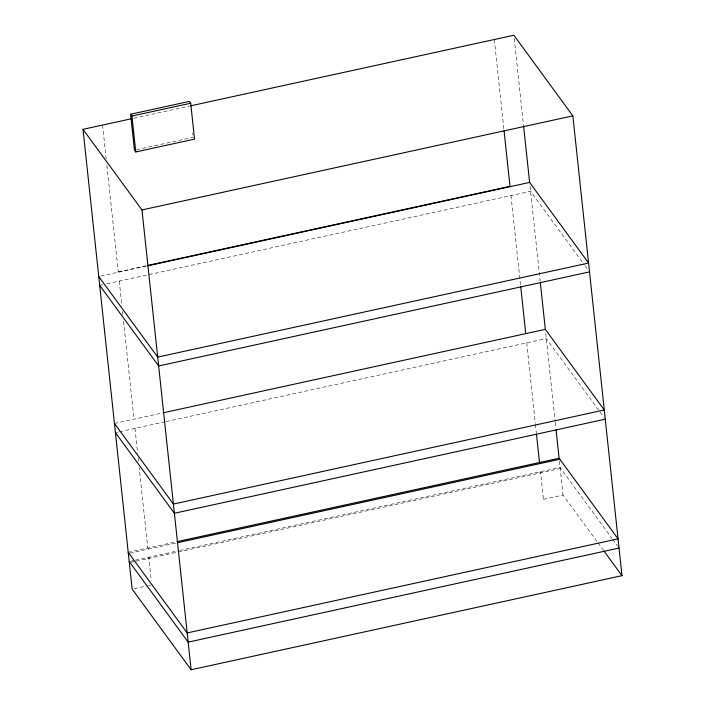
<?xml version="1.0" encoding="UTF-8"?>
<svg xmlns="http://www.w3.org/2000/svg" width="705" height="705" viewBox="0 0 705 705"><rect width="100%" height="100%" fill="white"/><g stroke="black" fill="none" stroke-linecap="round" stroke-linejoin="round"><path stroke-width="0.53" stroke-dasharray="3.52 2.64" d="M133.694 118.264L189.504 106.076M136.585 149.672L193.205 137.308M118.264 271.883L146.164 265.794M100.797 276.052L146.217 266.129M99.687 285.358L102.771 284.688M106.887 283.789L530.565 191.284L584.339 264.807M114.439 423.441L161.903 413.077M115.426 432.641L118.51 431.971M119.542 431.742L165.032 421.81M166.107 421.581L546.304 338.567L599.435 411.209M128.213 552.315L176.752 541.713M129.984 553.099L176.417 542.956M130.231 561.295L134.347 560.396M135.378 560.167L178.806 550.684M179.881 550.455L560.078 467.441L611.922 538.329M130.963 562.299L135.078 561.4M136.109 561.18L560.819 468.446M134.206 588.684L147.592 585.767M148.623 585.538L150.676 585.088M543.449 499.334L563.031 495.06L597.373 542.004M584.991 265.697L587.582 269.239M600.087 412.09L603.973 417.413M612.566 539.21L617.747 546.287M598.016 542.894L603.198 549.979M541.237 472.72L540.497 471.715L543.485 499.66M148.508 549.054L147.777 548.041L139.167 467.538M149.495 558.254L148.755 557.25L151.258 580.612M514.245 38.519L523.445 124.644M530.045 186.358L540.215 281.524M545.758 333.447L555.143 421.246M555.258 422.33L555.84 427.776M559.426 461.299L563.031 495.06M494.311 39.524L503.96 129.799M510.984 195.558L520.625 285.798M526.723 342.841L535.324 423.344M535.447 424.436L536.373 433.134M192.738 132.954L192.967 135.131M102.569 125.058L106.173 158.775M106.869 165.296L118.299 272.227M119.242 281.092L121.921 306.093M122.494 311.531L122.846 314.791M123.542 321.313L134.003 419.167M134.981 428.376L137.66 453.394M138.127 457.748L138.585 462.101"/><path stroke-width="1.06" d="M130.61 114.236L189.363 101.405L190.694 103.221L194.527 139.123L135.774 151.954L134.444 150.139L130.61 114.236L131.932 116.052L135.774 151.954M131.932 116.052L190.694 103.221M190.579 105.838L513.892 35.25L572.848 115.867L621.986 575.668L191.108 669.75L132.152 589.133L83.014 129.332L131.544 118.731M83.014 129.332L141.969 209.94L572.848 115.867M147.239 265.556L509.997 186.349L504.075 130.883M147.292 265.9L529.622 182.419L588.578 263.036L157.7 357.118L98.735 276.501M589.53 271.892L158.643 365.974L99.687 285.358M162.978 412.839L545.326 329.358L604.282 409.975L173.404 504.057L114.439 423.441M605.269 419.184L174.382 513.258L115.426 432.641M177.827 541.484L559.1 458.232L618.056 538.849L187.169 632.931L128.213 552.315M177.493 542.727L559.832 459.246M619.043 548.058L188.156 642.132L129.2 561.515M540.25 463.52L539.51 462.506L536.487 434.227M603.85 550.869L621.986 575.668M523.559 125.737L529.622 182.419M540.33 282.608L545.326 329.358M556.078 429.953L559.1 458.232M520.748 286.882L525.745 333.632M141.969 209.94L191.108 669.75"/></g></svg>
